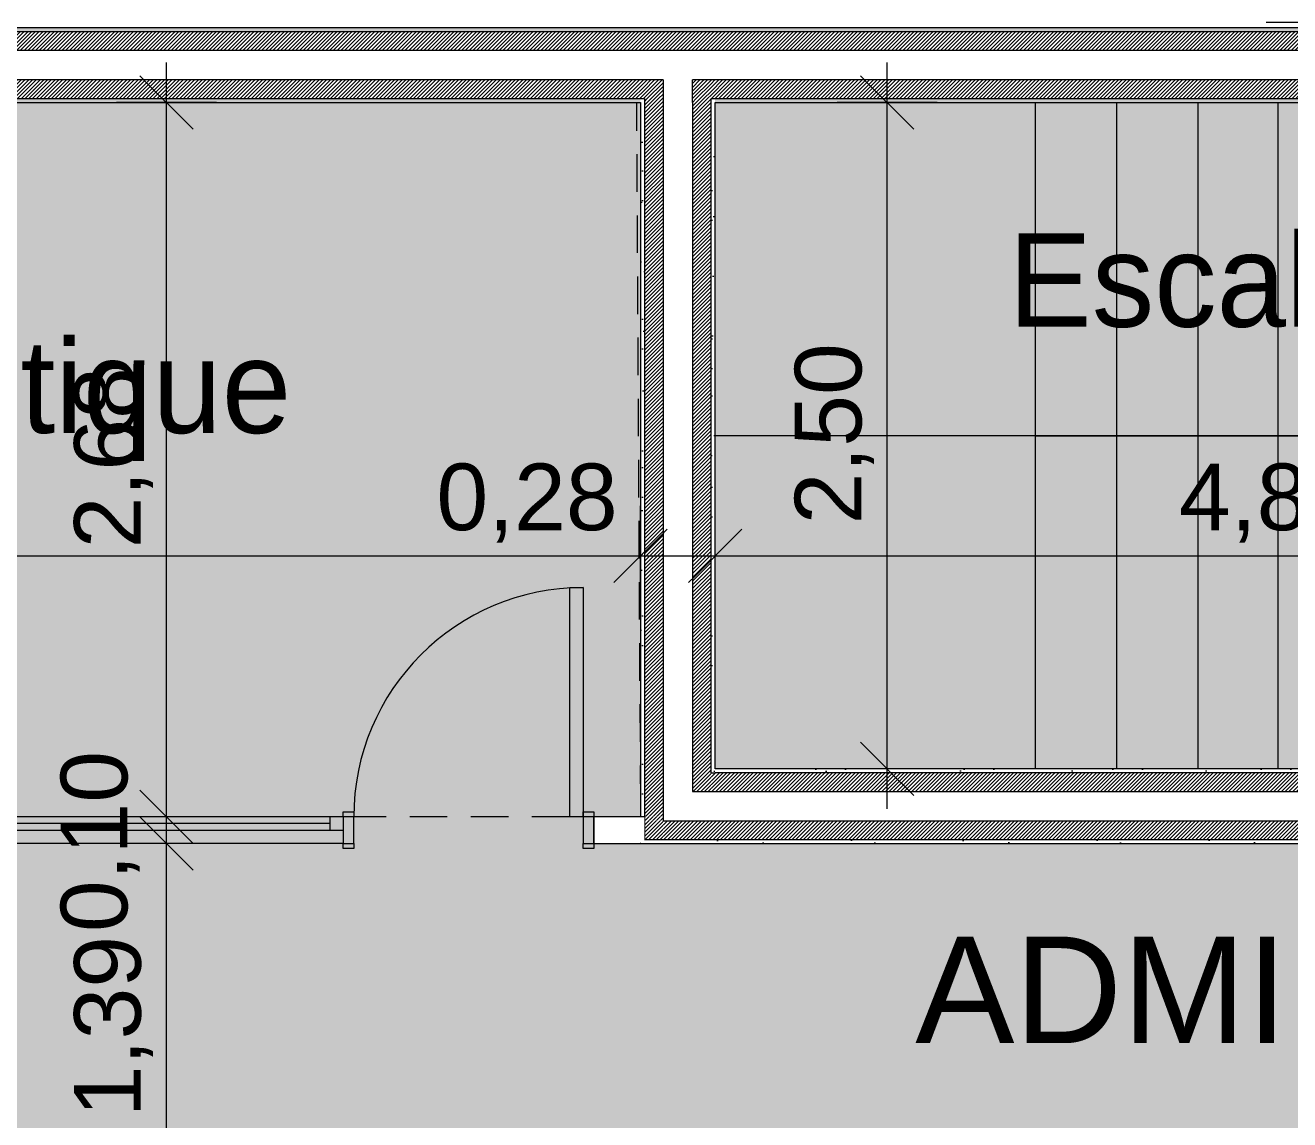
# Model space of a CAD drawing. Header units: millimetres. Extents: x 141848 to 1648660, y -821378 to -151356.
# Drawn here: x 440954 to 445696, y -257512 to -253406 of the extents above; entities that cross this region are included whole.
import ezdxf

# ---------------------------------------------------------------- set-up
doc = ezdxf.new("R2010")
doc.units = ezdxf.units.MM
doc.header["$MEASUREMENT"] = 0
doc.linetypes.add('Tirets', pattern=[229.305464, 141.111124, -88.19434])
doc.linetypes.add('Wipeout_Contour', pattern=[1000, 0, -1000])
for name, color, linetype in [('Cotations - 1_100', 7, 'Continuous'), ('Fenêtres ARCHICAD', 7, 'Continuous'), ('Hachure', 7, 'Continuous'), ('Portes ARCHICAD', 7, 'Continuous'), ('Sols_ Dalles', 7, 'Continuous'), ('Structure - Murs extérieurs', 7, 'Continuous')]:
    doc.layers.add(name, color=color, linetype=linetype)
doc.styles.add('STYLE_GENERE_1', font='')
doc.styles.add('STYLE_GENERE_2', font='')
doc.styles.get('STYLE_GENERE_1').set_extended_font_data('Agency FB')
doc.styles.get('STYLE_GENERE_2').set_extended_font_data('Arial')
doc.dimstyles.new('STYLE_GENERE__1', dxfattribs={"dimtxt": 250, "dimasz": 190, "dimexe": 1.25, "dimexo": 0.625, "dimgap": 0, "dimtad": 1, "dimlfac": 0.001, "dimtxsty": 'STYLE_GENERE_2', "dimblk": 'ARROWHEAD_6', "dimblk1": 'ARROWHEAD_6', "dimblk2": 'ARROWHEAD_6', "dimcen": 2.5, "dimse1": 1, "dimse2": 1, "dimclrd": 7, "dimclre": 7, "dimclrt": 7, "dimazin": 3, "dimtfac": 1, "dimtmove": 0, "dimatfit": 3})
doc.dimstyles.new('STYLE_GENERE__2', dxfattribs={"dimtxt": 250, "dimasz": 190, "dimexe": 1.25, "dimexo": 0.625, "dimgap": 0, "dimtad": 1, "dimlfac": 0.001, "dimtxsty": 'STYLE_GENERE_2', "dimblk": 'ARROWHEAD_6', "dimblk1": 'ARROWHEAD_6', "dimblk2": 'ARROWHEAD_6', "dimcen": 2.5, "dimse1": 1, "dimse2": 1, "dimclrd": 7, "dimclre": 7, "dimclrt": 7, "dimazin": 3, "dimtfac": 1, "dimtmove": 0, "dimatfit": 3})
doc.dimstyles.new('STYLE_GENERE__3', dxfattribs={"dimtxt": 250, "dimasz": 190, "dimexe": 1.25, "dimexo": 0.625, "dimgap": 0, "dimtad": 1, "dimlfac": 0.001, "dimtxsty": 'STYLE_GENERE_2', "dimblk": 'ARROWHEAD_6', "dimblk1": 'ARROWHEAD_6', "dimblk2": 'ARROWHEAD_6', "dimcen": 2.5, "dimse1": 1, "dimse2": 1, "dimclrd": 7, "dimclre": 7, "dimclrt": 7, "dimazin": 3, "dimtfac": 1, "dimtmove": 2, "dimatfit": 3})
pattern_1 = [(45, (0, 175), (-55.684659, 55.684659), [0, -52.5, 0, -78.75]), (110, (175, 175), (74.000794, 26.934086), [0, -38.5, 0, -66.5])]
pattern_2 = [(45, (0, 0), (-7.07106781, 7.07106781), [])]

# ---------------------------------------------------------------- blocks, each defined once
blk = doc.blocks.new('Dalle_48_2', base_point=(437925.1, -253415.6))
at = {"layer": 'Sols_ Dalles', "linetype": 'Continuous', "lineweight": 0, "true_color": 0x393736}
blk.add_hatch(color=250, dxfattribs=at).paths.add_polyline_path([(437925.1, -253415.6), (437925.1, -256655.6), (440005.1, -256655.6), (440005.1, -257683.7), (437925.1, -257683.7), (437925.1, -261165.6), (449210.6, -261165.6), (449210.6, -259085.6), (450865.6, -259085.6), (450865.6, -261165.6), (462925.6, -261165.6), (462925.6, -253415.6)])
at = {"layer": 'Sols_ Dalles', "color": 250, "linetype": 'Continuous', "lineweight": 5, "true_color": 0x1f1f1f, "flags": 128}
blk.add_lwpolyline([(437925.1, -253415.6), (462925.6, -253415.6), (462925.6, -261165.6), (450865.6, -261165.6), (450865.6, -259085.6), (449210.6, -259085.6), (449210.6, -261165.6), (437925.1, -261165.6), (437925.1, -257683.7), (440005.1, -257683.7), (440005.1, -256655.6), (437925.1, -256655.6)], close=True, dxfattribs=at)
blk = doc.blocks.new('Mur_190_2', base_point=(462925.6, -253415.6))
at = {"color": 254, "linetype": 'Wipeout_Contour', "lineweight": 0, "ltscale": 2067437.882496507}
blk.add_wipeout([(437940.1, -253430.6), (462910.6, -253430.6), (462910.6, -253415.6), (437940.1, -253415.6)], dxfattribs=at)
at = {"color": 254, "linetype": 'Wipeout_Contour', "lineweight": 0, "ltscale": 2042916.362779958}
blk.add_wipeout([(443260.6, -253695.6), (443275.6, -253695.6), (443275.6, -253680.6), (443260.6, -253680.6)], dxfattribs=at)
at = {"color": 254, "linetype": 'Wipeout_Contour', "lineweight": 0, "ltscale": 2052224.11534401}
blk.add_wipeout([(443540.6, -253695.6), (448350.6, -253695.6), (448350.6, -253680.6), (443540.6, -253680.6)], dxfattribs=at)
at = {"linetype": 'Continuous', "lineweight": 5, "true_color": 0x5f5f5f}
h = blk.add_hatch(dxfattribs=at)
h.set_pattern_fill('Enduit_0002', color=251, style=0, pattern_type=2)
h.set_pattern_definition(pattern_1)
h.paths.add_polyline_path([(437940.1, -253430.6), (462910.6, -253430.6), (462910.6, -253415.6), (437940.1, -253415.6)])
h = blk.add_hatch(dxfattribs=at)
h.set_pattern_fill('Enduit_0002', color=251, style=0, pattern_type=2)
h.set_pattern_definition(pattern_1)
h.paths.add_polyline_path([(443260.6, -253695.6), (443275.6, -253695.6), (443275.6, -253680.6), (443260.6, -253680.6)])
h = blk.add_hatch(dxfattribs=at)
h.set_pattern_fill('Enduit_0002', color=251, style=0, pattern_type=2)
h.set_pattern_definition(pattern_1)
h.paths.add_polyline_path([(443540.6, -253695.6), (448350.6, -253695.6), (448350.6, -253680.6), (443540.6, -253680.6)])
at = {"color": 254, "linetype": 'Wipeout_Contour', "lineweight": 0, "ltscale": 2067519.657900679}
blk.add_wipeout([(438010.1, -253500.6), (462840.6, -253500.6), (462840.6, -253430.6), (438010.1, -253430.6)], dxfattribs=at)
at = {"color": 254, "linetype": 'Wipeout_Contour', "lineweight": 0, "ltscale": 2034127.374005868}
blk.add_wipeout([(438205.1, -253695.6), (443260.6, -253695.6), (443260.6, -253680.6), (438205.1, -253680.6)], dxfattribs=at)
at = {"color": 254, "linetype": 'Wipeout_Contour', "lineweight": 0, "ltscale": 2043836.417622646}
blk.add_wipeout([(443525.6, -253695.6), (443540.6, -253695.6), (443540.6, -253680.6), (443525.6, -253680.6)], dxfattribs=at)
at = {"linetype": 'Continuous', "lineweight": 5, "true_color": 0x5f5f5f}
h = blk.add_hatch(dxfattribs=at)
h.set_pattern_fill('Briques_terre_cuite__int_94', color=251, style=0, pattern_type=2)
h.set_pattern_definition(pattern_2)
h.paths.add_polyline_path([(438010.1, -253500.6), (462840.6, -253500.6), (462840.6, -253430.6), (438010.1, -253430.6)])
h = blk.add_hatch(dxfattribs=at)
h.set_pattern_fill('Enduit_0002', color=251, style=0, pattern_type=2)
h.set_pattern_definition(pattern_1)
h.paths.add_polyline_path([(438205.1, -253695.6), (443260.6, -253695.6), (443260.6, -253680.6), (438205.1, -253680.6)])
h = blk.add_hatch(dxfattribs=at)
h.set_pattern_fill('Enduit_0002', color=251, style=0, pattern_type=2)
h.set_pattern_definition(pattern_1)
h.paths.add_polyline_path([(443525.6, -253695.6), (443540.6, -253695.6), (443540.6, -253680.6), (443525.6, -253680.6)])
at = {"color": 7, "linetype": 'Continuous', "lineweight": 5}
blk.add_line((462840.6, -253430.6), (438010.1, -253430.6), dxfattribs=at)
at = {"color": 7, "linetype": 'Continuous', "lineweight": 5, "flags": 128}
blk.add_lwpolyline([(462925.6, -253415.6), (437925.1, -253415.6)], dxfattribs=at)
at = {"color": 254, "linetype": 'Wipeout_Contour', "lineweight": 0, "ltscale": 2051962.501717941}
blk.add_wipeout([(443455.6, -253610.6), (448435.6, -253610.6), (448435.6, -253500.6), (443455.6, -253500.6)], dxfattribs=at)
at = {"color": 254, "linetype": 'Wipeout_Contour', "lineweight": 0, "ltscale": 2043113.235821755}
blk.add_wipeout([(443345.6, -253610.6), (443455.6, -253610.6), (443455.6, -253500.6), (443345.6, -253500.6)], dxfattribs=at)
at = {"color": 254, "linetype": 'Wipeout_Contour', "lineweight": 0, "ltscale": 2052140.132758856}
blk.add_wipeout([(443525.6, -253680.6), (448365.6, -253680.6), (448365.6, -253610.6), (443525.6, -253610.6)], dxfattribs=at)
at = {"linetype": 'Continuous', "lineweight": 5, "true_color": 0x5f5f5f}
h = blk.add_hatch(dxfattribs=at)
h.set_pattern_fill('Briques_terre_cuite__int_94', color=251, style=0, pattern_type=2)
h.set_pattern_definition(pattern_2)
h.paths.add_polyline_path([(443525.6, -253680.6), (448365.6, -253680.6), (448365.6, -253610.6), (443525.6, -253610.6)])
at = {"color": 7, "linetype": 'Continuous', "lineweight": 5}
blk.add_line((448435.6, -253500.6), (443455.6, -253500.6), dxfattribs=at)
at = {"color": 254, "linetype": 'Wipeout_Contour', "lineweight": 0, "ltscale": 2033863.459605115}
blk.add_wipeout([(438120.1, -253610.6), (443345.6, -253610.6), (443345.6, -253500.6), (438120.1, -253500.6)], dxfattribs=at)
at = {"color": 7, "linetype": 'Continuous', "lineweight": 5}
for p, q in [((443345.6, -253500.6), (438120.1, -253500.6)), ((443455.6, -253500.6), (443345.6, -253500.6))]:
    blk.add_line(p, q, dxfattribs=at)
at = {"color": 254, "linetype": 'Wipeout_Contour', "lineweight": 0, "ltscale": 2042979.483736451}
blk.add_wipeout([(443275.6, -253680.6), (443345.6, -253680.6), (443345.6, -253610.6), (443275.6, -253610.6)], dxfattribs=at)
at = {"color": 254, "linetype": 'Wipeout_Contour', "lineweight": 0, "ltscale": 2043604.452469031}
blk.add_wipeout([(443455.6, -253680.6), (443525.6, -253680.6), (443525.6, -253610.6), (443455.6, -253610.6)], dxfattribs=at)
at = {"linetype": 'Continuous', "lineweight": 5, "true_color": 0x5f5f5f}
h = blk.add_hatch(dxfattribs=at)
h.set_pattern_fill('Briques_terre_cuite__int_94', color=251, style=0, pattern_type=2)
h.set_pattern_definition(pattern_2)
h.paths.add_polyline_path([(443275.6, -253680.6), (443345.6, -253680.6), (443345.6, -253610.6), (443275.6, -253610.6)])
h = blk.add_hatch(dxfattribs=at)
h.set_pattern_fill('Briques_terre_cuite__int_94', color=251, style=0, pattern_type=2)
h.set_pattern_definition(pattern_2)
h.paths.add_polyline_path([(443455.6, -253680.6), (443525.6, -253680.6), (443525.6, -253610.6), (443455.6, -253610.6)])
at = {"color": 7, "linetype": 'Continuous', "lineweight": 5}
for p, q in [((443345.6, -253610.6), (443345.6, -253680.6)), ((443525.6, -253610.6), (443455.6, -253610.6)), ((443455.6, -253680.6), (443455.6, -253610.6)), ((448365.6, -253610.6), (443525.6, -253610.6)), ((443525.6, -253695.6), (443525.6, -253680.6)), ((443525.6, -253680.6), (448365.6, -253680.6))]:
    blk.add_line(p, q, dxfattribs=at)
at = {"color": 7, "linetype": 'Continuous', "lineweight": 5, "flags": 128}
blk.add_lwpolyline([(443540.6, -253695.6), (448350.6, -253695.6)], dxfattribs=at)
at = {"color": 254, "linetype": 'Wipeout_Contour', "lineweight": 0, "ltscale": 2034042.648895284}
blk.add_wipeout([(438190.1, -253680.6), (443275.6, -253680.6), (443275.6, -253610.6), (438190.1, -253610.6)], dxfattribs=at)
at = {"linetype": 'Continuous', "lineweight": 5, "true_color": 0x5f5f5f}
h = blk.add_hatch(dxfattribs=at)
h.set_pattern_fill('Briques_terre_cuite__int_94', color=251, style=0, pattern_type=2)
h.set_pattern_definition(pattern_2)
h.paths.add_polyline_path([(438190.1, -253680.6), (443275.6, -253680.6), (443275.6, -253610.6), (438190.1, -253610.6)])
at = {"color": 7, "linetype": 'Continuous', "lineweight": 5}
for p, q in [((443275.6, -253610.6), (438190.1, -253610.6)), ((443345.6, -253610.6), (443275.6, -253610.6)), ((438190.1, -253680.6), (443275.6, -253680.6)), ((443275.6, -253680.6), (443275.6, -253695.6))]:
    blk.add_line(p, q, dxfattribs=at)
at = {"color": 7, "linetype": 'Continuous', "lineweight": 5, "flags": 128}
blk.add_lwpolyline([(438205.1, -253695.6), (443260.6, -253695.6)], dxfattribs=at)
blk = doc.blocks.new('Mur_216_2', base_point=(443260.6, -256475.6))
at = {"color": 254, "linetype": 'Wipeout_Contour', "lineweight": 0, "ltscale": 2043688.853702768}
blk.add_wipeout([(443455.6, -253695.6), (443525.6, -253695.6), (443525.6, -253680.6), (443455.6, -253680.6)], dxfattribs=at)
at = {"color": 254, "linetype": 'Wipeout_Contour', "lineweight": 0, "ltscale": 1536647.379765327}
blk.add_wipeout([(443540.6, -256195.6), (443525.6, -256210.6), (443540.6, -256210.6)], dxfattribs=at)
at = {"color": 254, "linetype": 'Wipeout_Contour', "lineweight": 0, "ltscale": 1536357.012991697}
blk.add_wipeout([(443275.6, -256460.6), (443260.6, -256475.6), (443275.6, -256475.6)], dxfattribs=at)
at = {"linetype": 'Continuous', "lineweight": 5, "true_color": 0x5f5f5f}
h = blk.add_hatch(dxfattribs=at)
h.set_pattern_fill('Briques_terre_cuite__int_94', color=251, style=0, pattern_type=2)
h.set_pattern_definition(pattern_2)
h.paths.add_polyline_path([(443455.6, -253695.6), (443525.6, -253695.6), (443525.6, -253680.6), (443455.6, -253680.6)])
h = blk.add_hatch(dxfattribs=at)
h.set_pattern_fill('Enduit_0002', color=251, style=0, pattern_type=2)
h.set_pattern_definition(pattern_1)
h.paths.add_polyline_path([(443540.6, -256195.6), (443525.6, -256210.6), (443540.6, -256210.6)])
h = blk.add_hatch(dxfattribs=at)
h.set_pattern_fill('Enduit_0002', color=251, style=0, pattern_type=2)
h.set_pattern_definition(pattern_1)
h.paths.add_polyline_path([(443275.6, -256460.6), (443260.6, -256475.6), (443275.6, -256475.6)])
at = {"color": 254, "linetype": 'Wipeout_Contour', "lineweight": 0, "ltscale": 2043376.376196818}
blk.add_wipeout([(443345.6, -253695.6), (443455.6, -253695.6), (443455.6, -253680.6), (443345.6, -253680.6)], dxfattribs=at)
at = {"color": 254, "linetype": 'Wipeout_Contour', "lineweight": 0, "ltscale": 1536441.107853133}
blk.add_wipeout([(443345.6, -256390.6), (443275.6, -256460.6), (443345.6, -256460.6)], dxfattribs=at)
at = {"linetype": 'Continuous', "lineweight": 5, "true_color": 0x5f5f5f}
h = blk.add_hatch(dxfattribs=at)
h.set_pattern_fill('Briques_terre_cuite__int_94', color=251, style=0, pattern_type=2)
h.set_pattern_definition(pattern_2)
h.paths.add_polyline_path([(443345.6, -256390.6), (443275.6, -256460.6), (443345.6, -256460.6)])
at = {"color": 254, "linetype": 'Wipeout_Contour', "lineweight": 0, "ltscale": 2043063.910789021}
blk.add_wipeout([(443275.6, -253695.6), (443345.6, -253695.6), (443345.6, -253680.6), (443275.6, -253680.6)], dxfattribs=at)
at = {"linetype": 'Continuous', "lineweight": 5, "true_color": 0x5f5f5f}
h = blk.add_hatch(dxfattribs=at)
h.set_pattern_fill('Briques_terre_cuite__int_94', color=251, style=0, pattern_type=2)
h.set_pattern_definition(pattern_2)
h.paths.add_polyline_path([(443275.6, -253695.6), (443345.6, -253695.6), (443345.6, -253680.6), (443275.6, -253680.6)])
at = {"color": 254, "linetype": 'Wipeout_Contour', "lineweight": 0, "ltscale": 1536567.007803135}
blk.add_wipeout([(443455.6, -256280.6), (443345.6, -256390.6), (443455.6, -256390.6)], dxfattribs=at)
at = {"color": 254, "linetype": 'Wipeout_Contour', "lineweight": 0, "ltscale": 2043291.962054947}
blk.add_wipeout([(443345.6, -253680.6), (443455.6, -253680.6), (443455.6, -253610.6), (443345.6, -253610.6)], dxfattribs=at)
at = {"color": 254, "linetype": 'Wipeout_Contour', "lineweight": 0, "ltscale": 2045604.297046729}
blk.add_wipeout([(443275.6, -256375.6), (443275.6, -253695.6), (443260.6, -253695.6), (443260.6, -256375.6)], dxfattribs=at)
at = {"color": 254, "linetype": 'Wipeout_Contour', "lineweight": 0, "ltscale": 1536638.333297076}
blk.add_wipeout([(443525.6, -256210.6), (443455.6, -256280.6), (443525.6, -256280.6)], dxfattribs=at)
at = {"linetype": 'Continuous', "lineweight": 5, "true_color": 0x5f5f5f}
h = blk.add_hatch(dxfattribs=at)
h.set_pattern_fill('Enduit_0002', color=251, style=0, pattern_type=2)
h.set_pattern_definition(pattern_1)
h.paths.add_polyline_path([(443275.6, -256375.6), (443275.6, -253695.6), (443260.6, -253695.6), (443260.6, -256375.6)])
h = blk.add_hatch(dxfattribs=at)
h.set_pattern_fill('Briques_terre_cuite__int_94', color=251, style=0, pattern_type=2)
h.set_pattern_definition(pattern_2)
h.paths.add_polyline_path([(443525.6, -256210.6), (443455.6, -256280.6), (443525.6, -256280.6)])
at = {"color": 254, "linetype": 'Wipeout_Contour', "lineweight": 0, "ltscale": 2045751.651451528}
blk.add_wipeout([(443345.6, -256375.6), (443345.6, -253695.6), (443275.6, -253695.6), (443275.6, -256375.6)], dxfattribs=at)
at = {"color": 254, "linetype": 'Wipeout_Contour', "lineweight": 0, "ltscale": 2046343.033349899}
blk.add_wipeout([(443540.6, -256195.6), (443540.6, -253695.6), (443525.6, -253695.6), (443525.6, -256195.6)], dxfattribs=at)
at = {"linetype": 'Continuous', "lineweight": 5, "true_color": 0x5f5f5f}
h = blk.add_hatch(dxfattribs=at)
h.set_pattern_fill('Briques_terre_cuite__int_94', color=251, style=0, pattern_type=2)
h.set_pattern_definition(pattern_2)
h.paths.add_polyline_path([(443345.6, -256375.6), (443345.6, -253695.6), (443275.6, -253695.6), (443275.6, -256375.6)])
h = blk.add_hatch(dxfattribs=at)
h.set_pattern_fill('Enduit_0002', color=251, style=0, pattern_type=2)
h.set_pattern_definition(pattern_1)
h.paths.add_polyline_path([(443540.6, -256195.6), (443540.6, -253695.6), (443525.6, -253695.6), (443525.6, -256195.6)])
at = {"color": 7, "linetype": 'Continuous', "lineweight": 5}
blk.add_line((443275.6, -253680.6), (443275.6, -253695.6), dxfattribs=at)
at = {"color": 254, "linetype": 'Wipeout_Contour', "lineweight": 0, "ltscale": 2045968.614884479}
blk.add_wipeout([(443455.6, -256280.6), (443455.6, -253695.6), (443345.6, -253695.6), (443345.6, -256280.6)], dxfattribs=at)
at = {"color": 254, "linetype": 'Wipeout_Contour', "lineweight": 0, "ltscale": 1536627.253913053}
blk.add_wipeout([(443525.6, -256195.6), (443525.6, -256210.6), (443540.6, -256195.6)], dxfattribs=at)
at = {"color": 254, "linetype": 'Wipeout_Contour', "lineweight": 0, "ltscale": 2048439.506383347}
blk.add_wipeout([(443345.6, -256390.6), (443345.6, -256375.6), (443275.6, -256375.6), (443275.6, -256390.6)], dxfattribs=at)
at = {"linetype": 'Continuous', "lineweight": 5, "true_color": 0x5f5f5f}
h = blk.add_hatch(dxfattribs=at)
h.set_pattern_fill('Enduit_0002', color=251, style=0, pattern_type=2)
h.set_pattern_definition(pattern_1)
h.paths.add_polyline_path([(443525.6, -256195.6), (443525.6, -256210.6), (443540.6, -256195.6)])
h = blk.add_hatch(dxfattribs=at)
h.set_pattern_fill('Briques_terre_cuite__int_94', color=251, style=0, pattern_type=2)
h.set_pattern_definition(pattern_2)
h.paths.add_polyline_path([(443345.6, -256390.6), (443345.6, -256375.6), (443275.6, -256375.6), (443275.6, -256390.6)])
at = {"color": 7, "linetype": 'Continuous', "lineweight": 5}
for p, q in [((443345.6, -253610.6), (443345.6, -253680.6)), ((443345.6, -253680.6), (443345.6, -253695.6))]:
    blk.add_line(p, q, dxfattribs=at)
at = {"color": 254, "linetype": 'Wipeout_Contour', "lineweight": 0, "ltscale": 2046210.656751261}
blk.add_wipeout([(443525.6, -256210.6), (443525.6, -253695.6), (443455.6, -253695.6), (443455.6, -256210.6)], dxfattribs=at)
at = {"color": 254, "linetype": 'Wipeout_Contour', "lineweight": 0, "ltscale": 1536345.830221176}
blk.add_wipeout([(443275.6, -256390.6), (443275.6, -256460.6), (443345.6, -256390.6)], dxfattribs=at)
at = {"linetype": 'Continuous', "lineweight": 5, "true_color": 0x5f5f5f}
h = blk.add_hatch(dxfattribs=at)
h.set_pattern_fill('Briques_terre_cuite__int_94', color=251, style=0, pattern_type=2)
h.set_pattern_definition(pattern_2)
h.paths.add_polyline_path([(443525.6, -256210.6), (443525.6, -253695.6), (443455.6, -253695.6), (443455.6, -256210.6)])
h = blk.add_hatch(dxfattribs=at)
h.set_pattern_fill('Briques_terre_cuite__int_94', color=251, style=0, pattern_type=2)
h.set_pattern_definition(pattern_2)
h.paths.add_polyline_path([(443275.6, -256390.6), (443275.6, -256460.6), (443345.6, -256390.6)])
at = {"color": 7, "linetype": 'Continuous', "lineweight": 5}
for p, q in [((443455.6, -253680.6), (443455.6, -253610.6)), ((443275.6, -253695.6), (443275.6, -256375.6)), ((443455.6, -253695.6), (443455.6, -253680.6)), ((443525.6, -253695.6), (443525.6, -253680.6)), ((443275.6, -256375.6), (443260.6, -256375.6)), ((443275.6, -256375.6), (443275.6, -256390.6)), ((443275.6, -256390.6), (443275.6, -256460.6)), ((443275.6, -256460.6), (443345.6, -256460.6))]:
    blk.add_line(p, q, dxfattribs=at)
at = {"color": 7, "linetype": 'Continuous', "lineweight": 5, "flags": 128}
for points in [[(443260.6, -253695.6), (443260.6, -256375.6)], [(443260.6, -256475.6), (443275.6, -256475.6)]]:
    blk.add_lwpolyline(points, dxfattribs=at)
at = {"color": 7, "linetype": 'Continuous', "lineweight": 5}
blk.add_point((443260.6, -256475.6), dxfattribs=at)
at = {"color": 254, "linetype": 'Wipeout_Contour', "lineweight": 0, "ltscale": 1536417.087256604}
blk.add_wipeout([(443345.6, -256280.6), (443345.6, -256390.6), (443455.6, -256280.6)], dxfattribs=at)
at = {"color": 7, "linetype": 'Continuous', "lineweight": 5}
for p, q in [((443345.6, -253695.6), (443345.6, -256280.6)), ((443345.6, -256280.6), (443345.6, -256390.6)), ((443345.6, -256390.6), (443455.6, -256390.6))]:
    blk.add_line(p, q, dxfattribs=at)
at = {"color": 254, "linetype": 'Wipeout_Contour', "lineweight": 0, "ltscale": 1536543.068597508}
blk.add_wipeout([(443455.6, -256210.6), (443455.6, -256280.6), (443525.6, -256210.6)], dxfattribs=at)
at = {"linetype": 'Continuous', "lineweight": 5, "true_color": 0x5f5f5f}
h = blk.add_hatch(dxfattribs=at)
h.set_pattern_fill('Briques_terre_cuite__int_94', color=251, style=0, pattern_type=2)
h.set_pattern_definition(pattern_2)
h.paths.add_polyline_path([(443455.6, -256210.6), (443455.6, -256280.6), (443525.6, -256210.6)])
at = {"color": 7, "linetype": 'Continuous', "lineweight": 5}
for p, q in [((443455.6, -253695.6), (443455.6, -256210.6)), ((443525.6, -256210.6), (443525.6, -253695.6)), ((443455.6, -256210.6), (443455.6, -256280.6)), ((443525.6, -256210.6), (443540.6, -256210.6)), ((443455.6, -256280.6), (443525.6, -256280.6))]:
    blk.add_line(p, q, dxfattribs=at)
at = {"color": 7, "linetype": 'Continuous', "lineweight": 5, "flags": 128}
blk.add_lwpolyline([(443540.6, -256195.6), (443540.6, -253695.6)], dxfattribs=at)
blk = doc.blocks.new('Fenêtre 25_10')
at = {"layer": 'Fenêtres ARCHICAD', "color": 7, "linetype": 'Continuous', "lineweight": 5}
for p, q in [((-1220.1, 0), (1220.1, 0)), ((-1220.1, 0), (-1170.1, 0)), ((-1220.1, 0), (-1220.1, -50)), ((-1220.1, 0), (-1220.1, -50)), ((-1170.1, 0), (-1170.1, -50)), ((-1170.1, 0), (1170.1, 0)), ((1170.1, -50), (1170.1, 0)), ((1170.1, 0), (1220.1, 0)), ((1220.1, 0), (1220.1, -50)), ((1220.1, 0), (1220.1, -50)), ((-1170.1, -25), (1170.1, -25)), ((-1170.1, -50), (-1220.1, -50)), ((-1220.1, -50), (-1220.1, -100)), ((1170.1, -50), (-1170.1, -50)), ((1220.1, -50), (1170.1, -50)), ((1220.1, -50), (1220.1, -100)), ((-1220.1, -100), (1220.1, -100))]:
    blk.add_line(p, q, dxfattribs=at)
blk = doc.blocks.new('Porte 25')
at = {"layer": 'Portes ARCHICAD', "color": 7, "linetype": 'Continuous', "lineweight": 5}
for p, q in [((380, 0), (380, 860)), ((380, 860), (430, 860)), ((430, 860), (430, 0)), ((-470, 0), (-470, 19)), ((-470, 19), (-430, 19)), ((-430, 0), (-470, 0)), ((-430, 0), (-470, 0)), ((-470, 0), (-470, -100)), ((-470, 0), (-470, -100)), ((-470, 0), (-470, -100)), ((-430, 19), (-430, 0)), ((-430, -50), (-430, 0)), ((430, 0), (380, 0)), ((430, 19), (470, 19)), ((430, 0), (430, 19)), ((470, 0), (430, 0)), ((470, 0), (430, 0)), ((430, 0), (430, -50)), ((470, 19), (470, 0)), ((470, -100), (470, 0)), ((470, 0), (470, -100)), ((470, 0), (470, -100)), ((-430, -100), (-430, -50)), ((430, -50), (430, -100)), ((-470, -119), (-470, -100)), ((-470, -100), (-430, -100)), ((-470, -100), (-430, -100)), ((-430, -119), (-470, -119)), ((-430, -100), (-430, -119)), ((430, -100), (470, -100)), ((430, -119), (430, -100)), ((430, -100), (470, -100)), ((470, -119), (430, -119)), ((470, -100), (470, -119))]:
    blk.add_line(p, q, dxfattribs=at)
blk.add_arc((430, 0), 860, 90, 180, dxfattribs=at)
blk = doc.blocks.new('Mur_217_2', base_point=(443260.6, -256475.6))
at = {"color": 254, "linetype": 'Wipeout_Contour', "lineweight": 0, "ltscale": 2035569.791213859}
blk.add_wipeout([(439425.1, -256475.6), (439705.1, -256475.6), (439705.1, -256375.6), (439425.1, -256375.6)], dxfattribs=at).dxf.layer = 'Structure - Murs extérieurs'
at = {"color": 254, "linetype": 'Wipeout_Contour', "lineweight": 0, "ltscale": 2048369.886096585}
blk.add_wipeout([(443260.6, -256375.6), (443260.6, -256475.6), (443275.6, -256460.6), (443275.6, -256375.6)], dxfattribs=at).dxf.layer = 'Structure - Murs extérieurs'
at = {"layer": 'Structure - Murs extérieurs', "color": 7, "linetype": 'Continuous', "lineweight": 5}
for p, q in [((439705.1, -256375.6), (439705.1, -256425.6)), ((439705.1, -256425.6), (439705.1, -256475.6))]:
    blk.add_line(p, q, dxfattribs=at)
at = {"layer": 'Structure - Murs extérieurs', "color": 7, "linetype": 'Continuous', "lineweight": 5, "flags": 128}
for points in [[(439705.1, -256375.6), (439425.1, -256375.6)], [(439425.1, -256475.6), (439705.1, -256475.6)]]:
    blk.add_lwpolyline(points, dxfattribs=at)
at = {"layer": 'Fenêtres ARCHICAD', "color": 7, "linetype": 'Continuous', "lineweight": 5, "xscale": -1, "zscale": 1000}
blk.add_blockref('Fenêtre 25_10', (440925.2, -256375.6), dxfattribs=at)
at = {"color": 254, "linetype": 'Wipeout_Contour', "lineweight": 0, "ltscale": 2048048.168206827}
blk.add_wipeout([(443260.6, -256375.6), (443085.3, -256375.6), (443085.3, -256475.6), (443260.6, -256475.6)], dxfattribs=at).dxf.layer = 'Structure - Murs extérieurs'
at = {"layer": 'Structure - Murs extérieurs', "color": 7, "linetype": 'Continuous', "lineweight": 5}
for p, q in [((443085.3, -256375.6), (443085.3, -256475.6)), ((443275.6, -256375.6), (443260.6, -256375.6))]:
    blk.add_line(p, q, dxfattribs=at)
at = {"layer": 'Structure - Murs extérieurs', "color": 7, "linetype": 'Continuous', "lineweight": 5, "flags": 128}
for points in [[(443260.6, -256375.6), (443085.3, -256375.6)], [(443085.3, -256475.6), (443260.6, -256475.6)]]:
    blk.add_lwpolyline(points, dxfattribs=at)
at = {"layer": 'Structure - Murs extérieurs', "color": 7, "linetype": 'Continuous', "lineweight": 5}
blk.add_point((443260.6, -256475.6), dxfattribs=at)
at = {"layer": 'Portes ARCHICAD', "color": 7, "linetype": 'Continuous', "lineweight": 5, "zscale": 1000}
blk.add_blockref('Porte 25', (442615.3, -256375.6), dxfattribs=at)
blk = doc.blocks.new('Mur_221_2', base_point=(443260.6, -256475.6))
at = {"color": 254, "linetype": 'Wipeout_Contour', "lineweight": 0, "ltscale": 2055134.004419961}
blk.add_wipeout([(443540.6, -256195.6), (443540.6, -256210.6), (447150.6, -256210.6), (447150.6, -256195.6)], dxfattribs=at)
at = {"color": 254, "linetype": 'Wipeout_Contour', "lineweight": 0, "ltscale": 2055204.009546577}
blk.add_wipeout([(443275.6, -256460.6), (443275.6, -256475.6), (447150.6, -256475.6), (447150.6, -256460.6)], dxfattribs=at)
at = {"linetype": 'Continuous', "lineweight": 5, "true_color": 0x5f5f5f}
h = blk.add_hatch(dxfattribs=at)
h.set_pattern_fill('Enduit_0002', color=251, style=0, pattern_type=2)
h.set_pattern_definition(pattern_1)
h.paths.add_polyline_path([(443540.6, -256195.6), (443540.6, -256210.6), (447150.6, -256210.6), (447150.6, -256195.6)])
h = blk.add_hatch(dxfattribs=at)
h.set_pattern_fill('Enduit_0002', color=251, style=0, pattern_type=2)
h.set_pattern_definition(pattern_1)
h.paths.add_polyline_path([(443275.6, -256460.6), (443275.6, -256475.6), (447150.6, -256475.6), (447150.6, -256460.6)])
at = {"color": 254, "linetype": 'Wipeout_Contour', "lineweight": 0, "ltscale": 2055240.347128385}
blk.add_wipeout([(443345.6, -256390.6), (443345.6, -256460.6), (447150.6, -256460.6), (447150.6, -256390.6)], dxfattribs=at)
at = {"linetype": 'Continuous', "lineweight": 5, "true_color": 0x5f5f5f}
h = blk.add_hatch(dxfattribs=at)
h.set_pattern_fill('Briques_terre_cuite__int_94', color=251, style=0, pattern_type=2)
h.set_pattern_definition(pattern_2)
h.paths.add_polyline_path([(443345.6, -256390.6), (443345.6, -256460.6), (447150.6, -256460.6), (447150.6, -256390.6)])
at = {"color": 7, "linetype": 'Continuous', "lineweight": 5}
for p, q in [((443275.6, -256460.6), (443345.6, -256460.6)), ((443345.6, -256460.6), (447150.6, -256460.6))]:
    blk.add_line(p, q, dxfattribs=at)
at = {"color": 7, "linetype": 'Continuous', "lineweight": 5, "flags": 128}
blk.add_lwpolyline([(443275.6, -256475.6), (447150.6, -256475.6)], dxfattribs=at)
at = {"color": 254, "linetype": 'Wipeout_Contour', "lineweight": 0, "ltscale": 2055251.172731497}
blk.add_wipeout([(443455.6, -256280.6), (443455.6, -256390.6), (447150.6, -256390.6), (447150.6, -256280.6)], dxfattribs=at)
at = {"color": 7, "linetype": 'Continuous', "lineweight": 5}
for p, q in [((443345.6, -256390.6), (443455.6, -256390.6)), ((443455.6, -256390.6), (447150.6, -256390.6))]:
    blk.add_line(p, q, dxfattribs=at)
at = {"color": 254, "linetype": 'Wipeout_Contour', "lineweight": 0, "ltscale": 2055192.80965523}
blk.add_wipeout([(443525.6, -256210.6), (443525.6, -256280.6), (447150.6, -256280.6), (447150.6, -256210.6)], dxfattribs=at)
at = {"linetype": 'Continuous', "lineweight": 5, "true_color": 0x5f5f5f}
h = blk.add_hatch(dxfattribs=at)
h.set_pattern_fill('Briques_terre_cuite__int_94', color=251, style=0, pattern_type=2)
h.set_pattern_definition(pattern_2)
h.paths.add_polyline_path([(443525.6, -256210.6), (443525.6, -256280.6), (447150.6, -256280.6), (447150.6, -256210.6)])
at = {"color": 7, "linetype": 'Continuous', "lineweight": 5}
for p, q in [((443525.6, -256210.6), (443540.6, -256210.6)), ((447150.6, -256210.6), (443540.6, -256210.6)), ((443455.6, -256280.6), (443525.6, -256280.6)), ((443525.6, -256280.6), (447150.6, -256280.6))]:
    blk.add_line(p, q, dxfattribs=at)
at = {"color": 7, "linetype": 'Continuous', "lineweight": 5, "flags": 128}
blk.add_lwpolyline([(447150.6, -256195.6), (443540.6, -256195.6)], dxfattribs=at)
blk = doc.blocks.new('*D974')
at = {"layer": 'Cotations - 1_100', "color": 7, "linetype": 'Continuous', "lineweight": 5}
for p, q in [((441583, -256575.6), (441383, -256375.6)), ((441670.5, -256475.6), (441295.5, -256475.6)), ((441483, -257863.7), (441483, -256475.6)), ((441383, -257763.7), (441583, -257963.7)), ((441670.5, -257863.7), (441295.5, -257863.7))]:
    blk.add_line(p, q, dxfattribs=at)
at = {"layer": 'Cotations - 1_100', "color": 7, "lineweight": 5, "char_height": 250, "attachment_point": 7, "rotation": 90, "style": 'STYLE_GENERE_2'}
for s, insert in [('\\A1;{\\pql;\\fArial|b0|i0|c0|p38;0,10}', (441382.8, -256808.1)), ('\\A1;{\\pql;\\fArial|b0|i0|c0|p38;1,39}', (441433, -257502.2))]:
    blk.add_mtext(s, dxfattribs=dict(at, insert=insert))
blk = doc.blocks.new('ARROWHEAD_6')
at = {"color": 0, "linetype": 'Continuous', "lineweight": 0}
for p, q in [((-0.5, -0.5), (0.5, 0.5)), ((0, 0), (-1, 0))]:
    blk.add_line(p, q, dxfattribs=at)
blk = doc.blocks.new('*D975')
at = {"layer": 'Cotations - 1_100', "color": 7, "linetype": 'Continuous', "lineweight": 5}
for p, q in [((441383, -256275.6), (441583, -256475.6)), ((441670.5, -256375.6), (441295.5, -256375.6)), ((441583, -256575.6), (441383, -256375.6)), ((441483, -256475.6), (441483, -256375.6)), ((441670.5, -256475.6), (441295.5, -256475.6))]:
    blk.add_line(p, q, dxfattribs=at)
blk = doc.blocks.new('*D976')
at = {"layer": 'Cotations - 1_100', "color": 7, "linetype": 'Continuous', "lineweight": 5}
for p, q in [((441483, -253695.6), (441483, -253545.6)), ((441583, -253795.6), (441383, -253595.6)), ((441670.5, -253695.6), (441295.5, -253695.6)), ((441483, -256375.6), (441483, -253695.6)), ((441383, -256275.6), (441583, -256475.6)), ((441670.5, -256375.6), (441295.5, -256375.6))]:
    blk.add_line(p, q, dxfattribs=at)
at = {"layer": 'Cotations - 1_100', "color": 7, "lineweight": 5, "insert": (441433, -255368.1), "char_height": 250, "attachment_point": 7, "rotation": 90, "style": 'STYLE_GENERE_2'}
blk.add_mtext('\\A1;{\\pql;\\fArial|b0|i0|c0|p38;2,68}', dxfattribs=at)
blk = doc.blocks.new('*D1041')
at = {"layer": 'Cotations - 1_100', "color": 7, "linetype": 'Continuous', "lineweight": 5}
for p, q in [((438205.1, -255584.1), (438205.1, -255209.1)), ((443260.6, -255584.1), (443260.6, -255209.1)), ((438305.1, -255296.6), (438105.1, -255496.6)), ((443360.6, -255296.6), (443160.6, -255496.6)), ((438055.1, -255396.6), (438205.1, -255396.6)), ((438205.1, -255396.6), (443260.6, -255396.6))]:
    blk.add_line(p, q, dxfattribs=at)
at = {"layer": 'Cotations - 1_100', "color": 7, "lineweight": 5, "char_height": 250, "attachment_point": 7, "style": 'STYLE_GENERE_2'}
for s, insert in [('\\A1;{\\pql;\\fArial|b0|i0|c0|p38;5,06}', (440067.7, -255346.6)), ('\\A1;{\\pql;\\fArial|b0|i0|c0|p38;0,28}', (442495.4, -255346.6))]:
    blk.add_mtext(s, dxfattribs=dict(at, insert=insert))
blk = doc.blocks.new('*D1042')
at = {"layer": 'Cotations - 1_100', "color": 7, "linetype": 'Continuous', "lineweight": 5}
for p, q in [((443260.6, -255584.1), (443260.6, -255209.1)), ((443540.6, -255584.1), (443540.6, -255209.1)), ((443360.6, -255296.6), (443160.6, -255496.6)), ((443640.6, -255296.6), (443440.6, -255496.6)), ((443260.6, -255396.6), (443540.6, -255396.6))]:
    blk.add_line(p, q, dxfattribs=at)
blk = doc.blocks.new('*D1043')
at = {"layer": 'Cotations - 1_100', "color": 7, "linetype": 'Continuous', "lineweight": 5}
for p, q in [((443540.6, -255584.1), (443540.6, -255209.1)), ((448350.6, -255584.1), (448350.6, -255209.1)), ((443640.6, -255296.6), (443440.6, -255496.6)), ((448450.6, -255296.6), (448250.6, -255496.6)), ((443540.6, -255396.6), (448350.6, -255396.6))]:
    blk.add_line(p, q, dxfattribs=at)
at = {"layer": 'Cotations - 1_100', "color": 7, "lineweight": 5, "char_height": 250, "attachment_point": 7, "style": 'STYLE_GENERE_2'}
for s, insert in [('\\A1;{\\pql;\\fArial|b0|i0|c0|p38;4,81}', (445280.4, -255346.6)), ('\\A1;{\\pql;\\fArial|b0|i0|c0|p38;0,28}', (447585.4, -255346.6))]:
    blk.add_mtext(s, dxfattribs=dict(at, insert=insert))
blk = doc.blocks.new('*D1139')
at = {"layer": 'Cotations - 1_100', "color": 7, "linetype": 'Continuous', "lineweight": 5}
for p, q in [((445794.2, -173395.6), (445794.2, -173245.6)), ((445894.2, -173495.6), (445694.2, -173295.6)), ((445981.7, -173395.6), (445606.7, -173395.6)), ((445794.2, -253395.6), (445794.2, -173395.6)), ((445694.2, -253295.6), (445894.2, -253495.6)), ((445981.7, -253395.6), (445606.7, -253395.6)), ((445794.2, -253545.6), (445794.2, -253395.6))]:
    blk.add_line(p, q, dxfattribs=at)
at = {"layer": 'Cotations - 1_100', "color": 7, "lineweight": 5, "insert": (445744.2, -213823), "char_height": 250, "attachment_point": 7, "rotation": 90, "style": 'STYLE_GENERE_2'}
blk.add_mtext('\\A1;{\\pql;\\fArial|b0|i0|c0|p38;80,00}', dxfattribs=at)
blk = doc.blocks.new('*D1140')
at = {"layer": 'Cotations - 1_100', "color": 7, "linetype": 'Continuous', "lineweight": 5}
for p, q in [((444185.9, -253695.6), (444185.9, -253545.6)), ((444285.9, -253795.6), (444085.9, -253595.6)), ((444373.4, -253695.6), (443998.4, -253695.6)), ((444185.9, -256195.6), (444185.9, -253695.6)), ((444085.9, -256095.6), (444285.9, -256295.6)), ((444373.4, -256195.6), (443998.4, -256195.6)), ((444185.9, -256345.6), (444185.9, -256195.6))]:
    blk.add_line(p, q, dxfattribs=at)
at = {"layer": 'Cotations - 1_100', "color": 7, "lineweight": 5, "insert": (444135.9, -255278.1), "char_height": 250, "attachment_point": 7, "rotation": 90, "style": 'STYLE_GENERE_2'}
blk.add_mtext('\\A1;{\\pql;\\fArial|b0|i0|c0|p38;2,50}', dxfattribs=at)

msp = doc.modelspace()

# ---------------------------------------------------------------- hatches: boundary and pattern name
at = {"linetype": 'Continuous', "lineweight": 0, "true_color": 0xfaf9f8}
msp.add_hatch(color=7, dxfattribs=at).paths.add_polyline_path([(438165.553, -253695.57), (443245.553, -253695.571), (443260.478, -256375.571), (438204.864, -256375.571)])

# ---------------------------------------------------------------- linework, layer by layer
at = {"color": 7, "linetype": 'Tirets', "lineweight": 5, "flags": 128}
msp.add_lwpolyline([(438165.553, -253695.57), (443245.553, -253695.571), (443260.478, -256375.571), (438204.864, -256375.571)], close=True, dxfattribs=at)
at = {"color": 7, "linetype": 'Continuous', "lineweight": 5, "flags": 128}
msp.add_lwpolyline([(446550.553, -254945.571), (444740.553, -254945.571)], close=True, dxfattribs=at)

# ---------------------------------------------------------------- block references
at = {"layer": 'Sols_ Dalles', "color": 250, "linetype": 'Continuous', "lineweight": 5, "true_color": 0x1f1f1f}
msp.add_blockref('Dalle_48_2', (437925.061, -253415.571), dxfattribs=at)

# ---------------------------------------------------------------- texts
at = {"color": 7, "linetype": 'Continuous', "lineweight": 5, "insert": (444290.928, -257230.561), "char_height": 400, "attachment_point": 7, "style": 'STYLE_GENERE_2'}
msp.add_mtext('\\A1;{\\pql;\\fArial|b0|i0|c0|p38;ADMINISTRATION}', dxfattribs=at)
at = {"layer": 'Hachure', "color": 250, "linetype": 'Continuous', "lineweight": 5, "true_color": 0x3f3f3f, "char_height": 350, "attachment_point": 5, "style": 'STYLE_GENERE_1'}
for s, insert in [('\\A1;{\\pqc;\\fAgency FB|b0|i0|c0|p34;Escalier}', (445473.487, -254364.298)), ('\\A1;{\\pqc;\\fAgency FB|b0|i0|c0|p34;Bureau logistique}', (440142.483, -254813.214))]:
    msp.add_mtext(s, dxfattribs=dict(at, insert=insert))

# ---------------------------------------------------------------- next in the draw order: block references
at = {"color": 7, "lineweight": 5}
msp.add_blockref('Mur_190_2', (462925.553, -253415.571), dxfattribs=at)

# ---------------------------------------------------------------- next in the draw order: linework, layer by layer
at = {"color": 7, "linetype": 'Continuous', "lineweight": 5}
for p, q in [((445045.553, -253695.571), (445045.553, -254945.571)), ((445350.553, -253695.571), (445350.553, -254945.571)), ((445650.553, -253695.571), (445650.553, -254945.571))]:
    msp.add_line(p, q, dxfattribs=at)

# ---------------------------------------------------------------- next in the draw order: block references
at = {"color": 7, "lineweight": 5}
msp.add_blockref('Mur_216_2', (443260.553, -256475.571), dxfattribs=at)

# ---------------------------------------------------------------- next in the draw order: dimensions: what is measured, and where the dimension line sits
at = {"layer": 'Cotations - 1_100', "color": 7, "linetype": 'Continuous', "lineweight": 5}
dim = msp.add_linear_dim(base=(445794.226, -173395.57), p1=(462925.553, -253395.571), p2=(462925.553, -173395.57), angle=90, dimstyle='STYLE_GENERE__2', dxfattribs=at)
dim.commit()
dim.dimension.update_dxf_attribs({"geometry": '*D1139', "text_midpoint": (445619.226, -213402.998), "dimtype": 160, "text_rotation": 90})

# ---------------------------------------------------------------- next in the draw order: linework, layer by layer
at = {"color": 7, "linetype": 'Continuous', "lineweight": 5}
msp.add_line((444750.553, -254945.571), (443535.553, -254945.571), dxfattribs=at)
msp.add_line((444750.553, -254945.571), (443535.553, -254945.571), dxfattribs=at)

# ---------------------------------------------------------------- next in the draw order: block references
at = {"layer": 'Structure - Murs extérieurs', "color": 7, "lineweight": 5}
msp.add_blockref('Mur_217_2', (443260.553, -256475.571), dxfattribs=at)

# ---------------------------------------------------------------- next in the draw order: dimensions: what is measured, and where the dimension line sits
at = {"layer": 'Cotations - 1_100', "color": 7, "linetype": 'Continuous', "lineweight": 5}
dim = msp.add_linear_dim(base=(448350.553, -255396.647), p1=(443540.553, -254945.571), p2=(448350.553, -254945.571), dimstyle='STYLE_GENERE__1', dxfattribs=at)
dim.commit()
dim.dimension.update_dxf_attribs({"geometry": '*D1043', "text_midpoint": (445605.114, -255221.647), "dimtype": 160})

# ---------------------------------------------------------------- next in the draw order: block references
at = {"color": 7, "lineweight": 5}
msp.add_blockref('Mur_221_2', (443260.553, -256475.571), dxfattribs=at)

# ---------------------------------------------------------------- next in the draw order: dimensions: what is measured, and where the dimension line sits
at = {"layer": 'Cotations - 1_100', "color": 7, "linetype": 'Continuous', "lineweight": 5}
for base, p1, p2, picture, middle in [((443260.553, -255396.647), (438205.061, -253695.571), (443260.553, -255085.571), '*D1041', (440392.368, -255221.647)), ((443540.553, -255396.647), (443260.553, -255085.571), (443540.553, -254945.571), '*D1042', (442820.114, -255221.647))]:
    dim = msp.add_linear_dim(base=base, p1=p1, p2=p2, dimstyle='STYLE_GENERE__1', dxfattribs=at)
    dim.commit()
    dim.dimension.update_dxf_attribs({"geometry": picture, "text_midpoint": middle, "dimtype": 160})
dim = msp.add_linear_dim(base=(441483.012, -256375.571), p1=(441342.807, -256475.571), p2=(441342.807, -256375.571), angle=90, dimstyle='STYLE_GENERE__3', dxfattribs=at)
dim.commit()
dim.dimension.update_dxf_attribs({"geometry": '*D975', "text_midpoint": (441257.765, -256483.438), "dimtype": 160, "text_rotation": 90})

# ---------------------------------------------------------------- next in the draw order: linework, layer by layer
at = {"color": 7, "linetype": 'Continuous', "lineweight": 5}
for p, q in [((444740.553, -253695.571), (444740.553, -256195.571)), ((445045.553, -254945.571), (445045.553, -256195.571)), ((445350.553, -254945.571), (445350.553, -256195.571)), ((445650.553, -254945.571), (445650.553, -256195.571))]:
    msp.add_line(p, q, dxfattribs=at)

# ---------------------------------------------------------------- next in the draw order: dimensions: what is measured, and where the dimension line sits
at = {"layer": 'Cotations - 1_100', "color": 7, "linetype": 'Continuous', "lineweight": 5}
for base, p1, p2, picture, middle in [((441483.012, -253695.571), (441342.807, -256375.571), (450425.307, -253695.571), '*D976', (441308.012, -255043.438)), ((444185.871, -253695.571), (443540.553, -256195.571), (443540.553, -253695.571), '*D1140', (444010.871, -254953.438)), ((441483.012, -256475.571), (444525.307, -257863.66), (441342.807, -256475.571), '*D974', (441308.012, -257177.482))]:
    dim = msp.add_linear_dim(base=base, p1=p1, p2=p2, angle=90, dimstyle='STYLE_GENERE__2', dxfattribs=at)
    dim.commit()
    dim.dimension.update_dxf_attribs({"geometry": picture, "text_midpoint": middle, "dimtype": 160, "text_rotation": 90})

doc.saveas('drawing.dxf')
